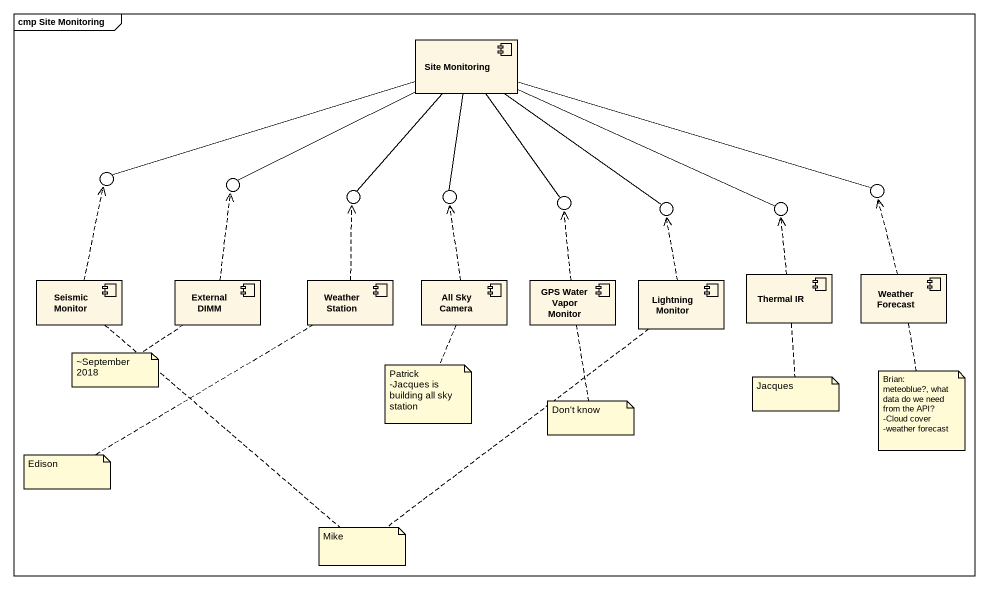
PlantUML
@startuml
mainframe cmp Site Monitoring
component "Site Monitoring" as Site_Monitoring
() " " as lollipop1
() " " as lollipop2
() " " as lollipop3
() " " as lollipop4
() " " as lollipop5
() " " as lollipop6
() " " as lollipop7
() " " as lollipop8
component "Seismic Monitor" as Seismic_Monitor
component "External DIMM" as External_DIMM
component "Weather Station" as Weather_Station
component "All Sky Camera" as All_Sky_Camera
component "GPS Water Vapor Monitor" as GPS_Water_Vapor_Monitor
component "Lightning Monitor" as Lightning_Monitor
component "Thermal IR" as Thermal_IR
component "Weather Forecast" as Weather_Forecast
Site_Monitoring -left- lollipop1
Site_Monitoring -left- lollipop2
Site_Monitoring -right- lollipop3
Site_Monitoring -- lollipop4
Site_Monitoring -- lollipop5
Site_Monitoring -- lollipop6
Site_Monitoring -- lollipop7
Site_Monitoring -right- lollipop8
Seismic_Monitor .up.> lollipop1
External_DIMM .up.> lollipop2
Weather_Station .up.> lollipop4
All_Sky_Camera .up.> lollipop5
GPS_Water_Vapor_Monitor .up.> lollipop6
Lightning_Monitor .up.> lollipop7
Thermal_IR .up.> lollipop8
Weather_Forecast .up.> lollipop3
note bottom of External_DIMM : ~September 2018
note bottom of All_Sky_Camera
  Patrick
  -Jacques is building all sky station
end note
note bottom of Thermal_IR : Jacques
note bottom of Weather_Forecast
  Brian:
  meteoblue?, what data do we need from the API?
  -Cloud cover
  -weather forecast
end note
note bottom of GPS_Water_Vapor_Monitor : Don't know
note left of Weather_Station : Edison
note as N7
  Mike
end note
N7 .. Seismic_Monitor
N7 .. Lightning_Monitor
@enduml
